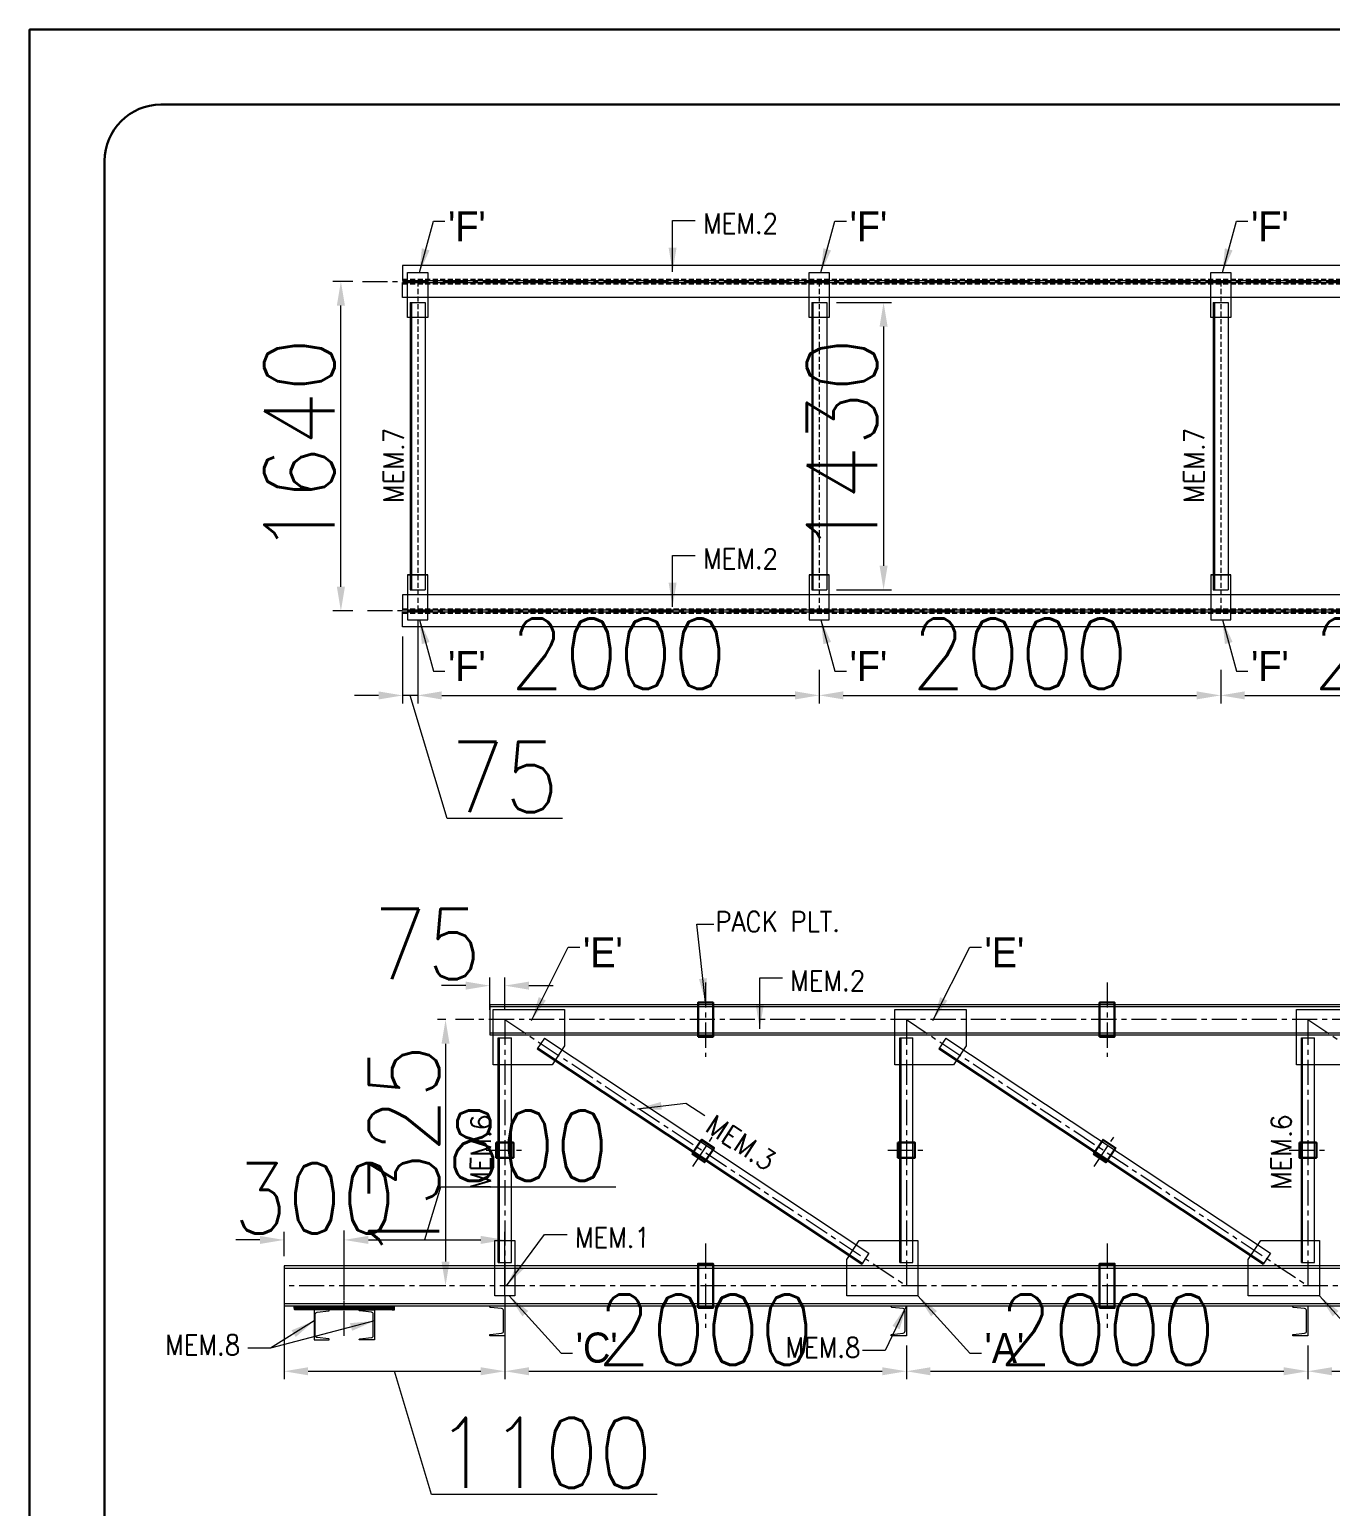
# Model space of a CAD drawing. Header units: millimetres. Extents: x 0 to 1124626, y -157535 to 82123.
# Drawn here: x 495897 to 502377, y 51780 to 59132 of the extents above; entities that cross this region are included whole.
import ezdxf

# ---------------------------------------------------------------- set-up
doc = ezdxf.new("R2010")
doc.units = ezdxf.units.MM
doc.header["$MEASUREMENT"] = 0
doc.linetypes.add('CENTER', pattern=[2, 1.25, -0.25, 0.25, -0.25])
doc.linetypes.add('HIDDEN', pattern=[0.375, 0.25, -0.125])
for name, color, linetype, lineweight in [('CN', 253, 'Continuous', 15), ('Dim', 6, 'Continuous', 13), ('L4', 4, 'Continuous', 30), ('rSHEET', 2, 'Continuous', 30), ('STR. STEEL', 25, 'Continuous', 18), ('structure', 183, 'Continuous', 15), ('Text', 7, 'Continuous', 15), ('TEXT-4', 2, 'Continuous', 25)]:
    doc.layers.add(name, color=color, linetype=linetype, lineweight=lineweight)
doc.styles.add('style1', font='romans.shx', dxfattribs={"width": 0.9, "height": 300})
doc.dimstyles.new('Copy of DIM-1', dxfattribs={"dimscale": 40, "dimtxt": 125, "dimasz": 3, "dimexe": 1, "dimexo": 1.2, "dimgap": 0.8, "dimtad": 1, "dimdec": 0, "dimzin": 1, "dimdsep": 46, "dimtxsty": 'style1', "dimcen": 2, "dimclrd": 8, "dimclre": 8, "dimclrt": 7, "dimadec": 0, "dimazin": 0, "dimtfac": 1, "dimtdec": 0, "dimtofl": 0, "dimtmove": 1, "dimatfit": 3, "dimfxl": 1, "dimtolj": 1, "dimtzin": 0, "dimlwd": 9, "dimlwe": 9, "dimarcsym": 1})

# ---------------------------------------------------------------- blocks, each defined once
blk = doc.blocks.new('*D777')
at = {"layer": 'DEFPOINTS', "color": 0, "ltscale": 20, "transparency": 16777216}
for p in [(497164.5, 52878.4), (498264.5, 52878.4), (498264.5, 52452.7)]:
    blk.add_point(p, dxfattribs=at)
at = {"layer": 'Dim', "color": 8, "lineweight": 9, "ltscale": 20, "transparency": 16777216}
for p, q in [((497164.5, 52830.4), (497164.5, 52412.7)), ((498264.5, 52830.4), (498264.5, 52412.7)), ((497284.5, 52452.7), (498144.5, 52452.7)), ((497898.4, 51839.7), (497714.5, 52452.7)), ((499024, 51839.7), (497898.4, 51839.7))]:
    blk.add_line(p, q, dxfattribs=at)
at = {"layer": 'Dim', "color": 8, "ltscale": 20, "transparency": 16777216}
for points in [[(497284.5, 52472.7), (497284.5, 52432.7), (497164.5, 52452.7)], [(498144.5, 52432.7), (498144.5, 52472.7), (498264.5, 52452.7)]]:
    blk.add_solid(points, dxfattribs=at)
at = {"layer": 'Dim', "color": 7, "ltscale": 20, "transparency": 16777216, "insert": (498461.2, 52046.7), "char_height": 350, "attachment_point": 5, "style": 'style1'}
blk.add_mtext('\\A1;1100', dxfattribs=at)
blk = doc.blocks.new('*D778')
at = {"layer": 'DEFPOINTS', "color": 0, "ltscale": 20, "transparency": 16777216}
for p in [(498264.5, 52878.4), (500264.5, 52628.4), (500264.5, 52452.7)]:
    blk.add_point(p, dxfattribs=at)
at = {"layer": 'Dim', "color": 8, "lineweight": 9, "ltscale": 20, "transparency": 16777216}
for p, q in [((498264.5, 52830.4), (498264.5, 52412.7)), ((500264.5, 52580.4), (500264.5, 52412.7)), ((498384.5, 52452.7), (500144.5, 52452.7))]:
    blk.add_line(p, q, dxfattribs=at)
at = {"layer": 'Dim', "color": 8, "ltscale": 20, "transparency": 16777216}
for points in [[(498384.5, 52472.7), (498384.5, 52432.7), (498264.5, 52452.7)], [(500144.5, 52432.7), (500144.5, 52472.7), (500264.5, 52452.7)]]:
    blk.add_solid(points, dxfattribs=at)
at = {"layer": 'Dim', "color": 7, "ltscale": 20, "transparency": 16777216, "insert": (499264.5, 52659.7), "char_height": 350, "attachment_point": 5, "style": 'style1'}
blk.add_mtext('\\A1;2000', dxfattribs=at)
blk = doc.blocks.new('*D779')
at = {"layer": 'DEFPOINTS', "color": 0, "ltscale": 20, "transparency": 16777216}
for p in [(500264.5, 52628.4), (502264.5, 52628.4), (502264.5, 52452.7)]:
    blk.add_point(p, dxfattribs=at)
at = {"layer": 'Dim', "color": 8, "lineweight": 9, "ltscale": 20, "transparency": 16777216}
for p, q in [((500264.5, 52580.4), (500264.5, 52412.7)), ((502264.5, 52580.4), (502264.5, 52412.7)), ((500384.5, 52452.7), (502144.5, 52452.7))]:
    blk.add_line(p, q, dxfattribs=at)
at = {"layer": 'Dim', "color": 8, "ltscale": 20, "transparency": 16777216}
for points in [[(500384.5, 52472.7), (500384.5, 52432.7), (500264.5, 52452.7)], [(502144.5, 52432.7), (502144.5, 52472.7), (502264.5, 52452.7)]]:
    blk.add_solid(points, dxfattribs=at)
at = {"layer": 'Dim', "color": 7, "ltscale": 20, "transparency": 16777216, "insert": (501264.5, 52659.7), "char_height": 350, "attachment_point": 5, "style": 'style1'}
blk.add_mtext('\\A1;2000', dxfattribs=at)
blk = doc.blocks.new('*D780')
at = {"layer": 'DEFPOINTS', "color": 0, "ltscale": 20, "transparency": 16777216}
for p in [(502264.5, 52628.4), (504264.5, 52628.4), (504264.5, 52452.7)]:
    blk.add_point(p, dxfattribs=at)
at = {"layer": 'Dim', "color": 8, "lineweight": 9, "ltscale": 20, "transparency": 16777216}
for p, q in [((502264.5, 52580.4), (502264.5, 52412.7)), ((504264.5, 52580.4), (504264.5, 52412.7)), ((502384.5, 52452.7), (504144.5, 52452.7))]:
    blk.add_line(p, q, dxfattribs=at)
at = {"layer": 'Dim', "color": 8, "ltscale": 20, "transparency": 16777216}
for points in [[(502384.5, 52472.7), (502384.5, 52432.7), (502264.5, 52452.7)], [(504144.5, 52432.7), (504144.5, 52472.7), (504264.5, 52452.7)]]:
    blk.add_solid(points, dxfattribs=at)
at = {"layer": 'Dim', "color": 7, "ltscale": 20, "transparency": 16777216, "insert": (503264.5, 52659.7), "char_height": 350, "attachment_point": 5, "style": 'style1'}
blk.add_mtext('\\A1;2000', dxfattribs=at)
blk = doc.blocks.new('*D790')
at = {"layer": 'DEFPOINTS', "color": 0, "ltscale": 20, "transparency": 16777216}
for p in [(498189.5, 54372.6), (498189.5, 54203.4), (498264.5, 54203.4)]:
    blk.add_point(p, dxfattribs=at)
at = {"layer": 'Dim', "color": 8, "lineweight": 9, "ltscale": 20, "transparency": 16777216}
for p, q in [((498189.5, 54251.4), (498189.5, 54412.6)), ((498264.5, 54251.4), (498264.5, 54412.6)), ((498069.5, 54372.6), (497949.5, 54372.6)), ((498384.5, 54372.6), (498504.5, 54372.6))]:
    blk.add_line(p, q, dxfattribs=at)
at = {"layer": 'Dim', "color": 8, "ltscale": 20, "transparency": 16777216}
for points in [[(498069.5, 54352.6), (498069.5, 54392.6), (498189.5, 54372.6)], [(498384.5, 54392.6), (498384.5, 54352.6), (498264.5, 54372.6)]]:
    blk.add_solid(points, dxfattribs=at)
at = {"layer": 'Dim', "color": 7, "ltscale": 20, "transparency": 16777216, "insert": (497877.2, 54579.6), "char_height": 350, "attachment_point": 5, "style": 'style1'}
blk.add_mtext('\\A1;75', dxfattribs=at)
blk = doc.blocks.new('*D792')
at = {"layer": 'DEFPOINTS', "color": 0, "ltscale": 20, "transparency": 16777216}
for p in [(497164.5, 53106.6), (497164.5, 52978.4), (497464.5, 52978.4)]:
    blk.add_point(p, dxfattribs=at)
at = {"layer": 'Dim', "color": 8, "lineweight": 9, "ltscale": 20, "transparency": 16777216}
for p, q in [((497044.5, 53106.6), (496924.5, 53106.6)), ((497164.5, 53026.4), (497164.5, 53146.6)), ((497464.5, 53026.4), (497464.5, 53146.6)), ((497584.5, 53106.6), (497704.5, 53106.6))]:
    blk.add_line(p, q, dxfattribs=at)
at = {"layer": 'Dim', "color": 8, "ltscale": 20, "transparency": 16777216}
for points in [[(497044.5, 53086.6), (497044.5, 53126.6), (497164.5, 53106.6)], [(497584.5, 53126.6), (497584.5, 53086.6), (497464.5, 53106.6)]]:
    blk.add_solid(points, dxfattribs=at)
at = {"layer": 'Dim', "color": 7, "ltscale": 20, "transparency": 16777216, "insert": (497316.4, 53313.6), "char_height": 350, "attachment_point": 5, "style": 'style1'}
blk.add_mtext('\\A1;300', dxfattribs=at)
blk = doc.blocks.new('*D831')
at = {"layer": 'DEFPOINTS', "color": 0, "ltscale": 20, "transparency": 16777216}
for p in [(497830.4, 56243.3), (499830.4, 55993.3), (499830.4, 55817.6)]:
    blk.add_point(p, dxfattribs=at)
at = {"layer": 'Dim', "color": 8, "lineweight": 9, "ltscale": 20, "transparency": 16777216}
for p, q in [((497830.4, 56195.3), (497830.4, 55777.6)), ((499830.4, 55945.3), (499830.4, 55777.6)), ((497950.4, 55817.6), (499710.4, 55817.6))]:
    blk.add_line(p, q, dxfattribs=at)
at = {"layer": 'Dim', "color": 8, "ltscale": 20, "transparency": 16777216}
for points in [[(497950.4, 55837.6), (497950.4, 55797.6), (497830.4, 55817.6)], [(499710.4, 55797.6), (499710.4, 55837.6), (499830.4, 55817.6)]]:
    blk.add_solid(points, dxfattribs=at)
at = {"layer": 'Dim', "color": 7, "ltscale": 20, "transparency": 16777216, "insert": (498830.4, 56024.6), "char_height": 350, "attachment_point": 5, "style": 'style1'}
blk.add_mtext('\\A1;2000', dxfattribs=at)
blk = doc.blocks.new('*D832')
at = {"layer": 'DEFPOINTS', "color": 0, "ltscale": 20, "transparency": 16777216}
for p in [(499830.4, 55993.3), (501830.4, 55993.3), (501830.4, 55817.6)]:
    blk.add_point(p, dxfattribs=at)
at = {"layer": 'Dim', "color": 8, "lineweight": 9, "ltscale": 20, "transparency": 16777216}
for p, q in [((499830.4, 55945.3), (499830.4, 55777.6)), ((501830.4, 55945.3), (501830.4, 55777.6)), ((499950.4, 55817.6), (501710.4, 55817.6))]:
    blk.add_line(p, q, dxfattribs=at)
at = {"layer": 'Dim', "color": 8, "ltscale": 20, "transparency": 16777216}
for points in [[(499950.4, 55837.6), (499950.4, 55797.6), (499830.4, 55817.6)], [(501710.4, 55797.6), (501710.4, 55837.6), (501830.4, 55817.6)]]:
    blk.add_solid(points, dxfattribs=at)
at = {"layer": 'Dim', "color": 7, "ltscale": 20, "transparency": 16777216, "insert": (500830.4, 56024.6), "char_height": 350, "attachment_point": 5, "style": 'style1'}
blk.add_mtext('\\A1;2000', dxfattribs=at)
blk = doc.blocks.new('*D833')
at = {"layer": 'DEFPOINTS', "color": 0, "ltscale": 20, "transparency": 16777216}
for p in [(501830.4, 55993.3), (503830.4, 55993.3), (503830.4, 55817.6)]:
    blk.add_point(p, dxfattribs=at)
at = {"layer": 'Dim', "color": 8, "lineweight": 9, "ltscale": 20, "transparency": 16777216}
for p, q in [((501830.4, 55945.3), (501830.4, 55777.6)), ((503830.4, 55945.3), (503830.4, 55777.6)), ((501950.4, 55817.6), (503710.4, 55817.6))]:
    blk.add_line(p, q, dxfattribs=at)
at = {"layer": 'Dim', "color": 8, "ltscale": 20, "transparency": 16777216}
for points in [[(501950.4, 55837.6), (501950.4, 55797.6), (501830.4, 55817.6)], [(503710.4, 55797.6), (503710.4, 55837.6), (503830.4, 55817.6)]]:
    blk.add_solid(points, dxfattribs=at)
at = {"layer": 'Dim', "color": 7, "ltscale": 20, "transparency": 16777216, "insert": (502830.4, 56024.6), "char_height": 350, "attachment_point": 5, "style": 'style1'}
blk.add_mtext('\\A1;2000', dxfattribs=at)
blk = doc.blocks.new('*D843')
at = {"layer": 'DEFPOINTS', "color": 0, "ltscale": 20, "transparency": 16777216}
for p in [(497755.4, 56158.3), (497830.4, 55993.3), (497755.4, 55817.4)]:
    blk.add_point(p, dxfattribs=at)
at = {"layer": 'Dim', "color": 8, "lineweight": 9, "ltscale": 20, "transparency": 16777216}
for p, q in [((497755.4, 56110.3), (497755.4, 55777.4)), ((497830.4, 55945.3), (497830.4, 55777.4)), ((497635.4, 55817.4), (497515.4, 55817.4)), ((497830.4, 55817.4), (497755.4, 55817.4)), ((497976.8, 55204.4), (497792.9, 55817.4)), ((497950.4, 55817.4), (498070.4, 55817.4)), ((498551.1, 55204.4), (497976.8, 55204.4))]:
    blk.add_line(p, q, dxfattribs=at)
at = {"layer": 'Dim', "color": 8, "ltscale": 20, "transparency": 16777216}
for points in [[(497635.4, 55797.4), (497635.4, 55837.4), (497755.4, 55817.4)], [(497950.4, 55837.4), (497950.4, 55797.4), (497830.4, 55817.4)]]:
    blk.add_solid(points, dxfattribs=at)
at = {"layer": 'Dim', "color": 7, "ltscale": 20, "transparency": 16777216, "insert": (498263.9, 55411.4), "char_height": 350, "attachment_point": 5, "style": 'style1'}
blk.add_mtext('\\A1;75', dxfattribs=at)
blk = doc.blocks.new('*D844')
at = {"layer": 'DEFPOINTS', "color": 0, "ltscale": 20, "transparency": 16777216}
for p in [(497447.8, 57878.3), (497555.4, 57878.3), (497555.4, 56238.3)]:
    blk.add_point(p, dxfattribs=at)
at = {"layer": 'Dim', "color": 8, "lineweight": 9, "ltscale": 20, "transparency": 16777216}
for p, q in [((497507.4, 57878.3), (497407.8, 57878.3)), ((497447.8, 56358.3), (497447.8, 57758.3)), ((497507.4, 56238.3), (497407.8, 56238.3))]:
    blk.add_line(p, q, dxfattribs=at)
at = {"layer": 'Dim', "color": 8, "ltscale": 20, "transparency": 16777216}
for points in [[(497467.8, 57758.3), (497427.8, 57758.3), (497447.8, 57878.3)], [(497427.8, 56358.3), (497467.8, 56358.3), (497447.8, 56238.3)]]:
    blk.add_solid(points, dxfattribs=at)
at = {"layer": 'Dim', "color": 7, "ltscale": 20, "transparency": 16777216, "insert": (497240.8, 57058.3), "char_height": 350, "attachment_point": 5, "rotation": 90, "style": 'style1'}
blk.add_mtext('\\A1;1640', dxfattribs=at)
blk = doc.blocks.new('*D869')
at = {"layer": 'DEFPOINTS', "color": 0, "ltscale": 20, "transparency": 16777216}
for p in [(499867.9, 57773.3), (499867.9, 56343.3), (500151, 56343.3)]:
    blk.add_point(p, dxfattribs=at)
at = {"layer": 'Dim', "color": 8, "lineweight": 9, "ltscale": 20, "transparency": 16777216}
for p, q in [((499915.9, 57773.3), (500191, 57773.3)), ((500151, 57653.3), (500151, 56463.3)), ((499915.9, 56343.3), (500191, 56343.3))]:
    blk.add_line(p, q, dxfattribs=at)
at = {"layer": 'Dim', "color": 8, "ltscale": 20, "transparency": 16777216}
for points in [[(500171, 57653.3), (500131, 57653.3), (500151, 57773.3)], [(500131, 56463.3), (500171, 56463.3), (500151, 56343.3)]]:
    blk.add_solid(points, dxfattribs=at)
at = {"layer": 'Dim', "color": 7, "ltscale": 20, "transparency": 16777216, "insert": (499944, 57058.3), "char_height": 350, "attachment_point": 5, "rotation": 90, "style": 'style1'}
blk.add_mtext('\\A1;1430', dxfattribs=at)
blk = doc.blocks.new('*D870')
at = {"layer": 'DEFPOINTS', "color": 0, "ltscale": 20, "transparency": 16777216}
for p in [(498018.6, 54203.4), (497969.2, 52878.4), (498018.6, 52878.4)]:
    blk.add_point(p, dxfattribs=at)
at = {"layer": 'Dim', "color": 8, "lineweight": 9, "ltscale": 20, "transparency": 16777216}
for p, q in [((497970.6, 54203.4), (497929.2, 54203.4)), ((497969.2, 54083.4), (497969.2, 52998.4)), ((497970.6, 52878.4), (497929.2, 52878.4))]:
    blk.add_line(p, q, dxfattribs=at)
at = {"layer": 'Dim', "color": 8, "ltscale": 20, "transparency": 16777216}
for points in [[(497989.2, 54083.4), (497949.2, 54083.4), (497969.2, 54203.4)], [(497949.2, 52998.4), (497989.2, 52998.4), (497969.2, 52878.4)]]:
    blk.add_solid(points, dxfattribs=at)
at = {"layer": 'Dim', "color": 7, "ltscale": 20, "transparency": 16777216, "insert": (497762.2, 53540.9), "char_height": 350, "attachment_point": 5, "rotation": 90, "style": 'style1'}
blk.add_mtext('\\A1;1325', dxfattribs=at)
blk = doc.blocks.new('*D875')
at = {"layer": 'DEFPOINTS', "color": 0, "ltscale": 20, "transparency": 16777216}
for p in [(498264.5, 53106.6), (497464.5, 52758.4), (498264.5, 52778.4)]:
    blk.add_point(p, dxfattribs=at)
at = {"layer": 'Dim', "color": 8, "lineweight": 9, "ltscale": 20, "transparency": 16777216}
for p, q in [((497943.4, 53369.6), (497864.5, 53106.6)), ((498817, 53369.6), (497943.4, 53369.6)), ((497464.5, 52806.4), (497464.5, 53146.6)), ((497584.5, 53106.6), (498144.5, 53106.6)), ((498264.5, 52826.4), (498264.5, 53146.6))]:
    blk.add_line(p, q, dxfattribs=at)
at = {"layer": 'Dim', "color": 8, "ltscale": 20, "transparency": 16777216}
for points in [[(497584.5, 53126.6), (497584.5, 53086.6), (497464.5, 53106.6)], [(498144.5, 53086.6), (498144.5, 53126.6), (498264.5, 53106.6)]]:
    blk.add_solid(points, dxfattribs=at)
at = {"layer": 'Dim', "color": 7, "ltscale": 20, "transparency": 16777216, "insert": (498380.2, 53576.6), "char_height": 350, "attachment_point": 5, "style": 'style1'}
blk.add_mtext('\\A1;800', dxfattribs=at)

msp = doc.modelspace()

# ---------------------------------------------------------------- hatches: boundary and pattern name
at = {"layer": 'Dim', "ltscale": 20}
h = msp.add_hatch(dxfattribs=at)
h.set_pattern_fill('ANSI31', color=256)
h.set_pattern_definition([(45, (380277.99499, 23941.13111), (-0.08838834765, 0.08838834765), [])])
h.paths.add_polyline_path([(497464.5323, 52778.3944), (497214.5323, 52778.3944), (497214.5323, 52758.3944), (497464.5323, 52758.3944)])
h.paths.add_polyline_path([(497714.5323, 52778.3944), (497464.5323, 52778.3944), (497464.5323, 52758.3944), (497714.5323, 52758.3944)])

# ---------------------------------------------------------------- linework, layer by layer
at = {"layer": 'CN', "linetype": 'CENTER', "ltscale": 100}
for p, q in [((497555.3502, 57878.2834), (522105.3502, 57878.2834)), ((522105.3502, 56238.2834), (497555.3502, 56238.2834)), ((499264.5323, 54388.3944), (499264.5323, 54018.3944)), ((501264.5323, 54388.3944), (501264.5323, 54018.3944)), ((522510.4729, 54203.3944), (498018.5917, 54203.3944)), ((498264.5323, 54203.3944), (498264.5323, 52878.3944)), ((498264.5323, 54203.3944), (500264.5323, 52878.3944)), ((500264.5323, 54203.3944), (500264.5323, 52878.3944)), ((500264.5323, 54203.3944), (502264.5323, 52878.3944)), ((502264.5323, 54203.3944), (502264.5323, 52878.3944)), ((502264.5323, 54203.3944), (504264.5323, 52878.3944)), ((499200.8296, 53472.1396), (499303.0038, 53626.3648)), ((501200.8296, 53472.1396), (501303.0038, 53626.3648)), ((498172.0323, 53553.3944), (498357.0323, 53553.3944)), ((500172.0323, 53553.3944), (500357.0323, 53553.3944)), ((502172.0323, 53553.3944), (502357.0323, 53553.3944)), ((497464.5323, 52628.3944), (497464.5323, 53163.6449)), ((499264.5323, 53088.3944), (499264.5323, 52668.3944)), ((501264.5323, 53088.3944), (501264.5323, 52668.3944)), ((523364.5323, 52878.3944), (497164.5323, 52878.3944))]:
    msp.add_line(p, q, dxfattribs=at)
at = {"layer": 'CN', "linetype": 'HIDDEN', "ltscale": 100}
for p, q in [((497755.3502, 57889.2834), (521905.3502, 57889.2834)), ((497755.3502, 57867.2834), (521905.3502, 57867.2834)), ((497830.3502, 57878.2834), (497830.3502, 56238.2834)), ((499830.3502, 57878.2834), (499830.3502, 56238.2834)), ((501830.3502, 57878.2834), (501830.3502, 56238.2834)), ((497755.3502, 56249.2834), (521905.3502, 56249.2834)), ((497755.3502, 56227.2834), (521905.3502, 56227.2834))]:
    msp.add_line(p, q, dxfattribs=at)
at = {"layer": 'Dim', "color": 2, "ltscale": 20}
for p, q in [((497780.3502, 56418.2834), (497880.3502, 56418.2834)), ((499780.3502, 56418.2834), (499880.3502, 56418.2834)), ((501780.3502, 56418.2834), (501880.3502, 56418.2834))]:
    msp.add_line(p, q, dxfattribs=at)
at = {"layer": 'Dim', "ltscale": 20}
for points in [[(497880.3502, 57698.2834), (497780.3502, 57698.2834), (497780.3502, 57923.2834), (497880.3502, 57923.2834)], [(499880.3502, 57698.2834), (499780.3502, 57698.2834), (499780.3502, 57923.2834), (499880.3502, 57923.2834)], [(501880.3502, 57698.2834), (501780.3502, 57698.2834), (501780.3502, 57923.2834), (501880.3502, 57923.2834)], [(497880.3502, 56418.2834), (497780.3502, 56418.2834), (497780.3502, 56193.2834), (497880.3502, 56193.2834)], [(499880.3502, 56418.2834), (499780.3502, 56418.2834), (499780.3502, 56193.2834), (499880.3502, 56193.2834)], [(501880.3502, 56418.2834), (501780.3502, 56418.2834), (501780.3502, 56193.2834), (501880.3502, 56193.2834)], [(498207.0323, 54253.3944), (498561.826, 54253.3944), (498561.826, 54072.582), (498499.6711, 53978.7633), (498207.0323, 53978.7633)], [(500207.0323, 54253.3944), (500561.826, 54253.3944), (500561.826, 54072.582), (500499.6711, 53978.7633), (500207.0323, 53978.7633)], [(502207.0323, 54253.3944), (502561.826, 54253.3944), (502561.826, 54072.582), (502499.6711, 53978.7633), (502207.0323, 53978.7633)], [(498214.5323, 53103.0255), (498314.5323, 53103.0255), (498314.5323, 52828.3944), (498214.5323, 52828.3944)], [(500322.0323, 52828.3944), (499967.2386, 52828.3944), (499967.2386, 53009.2068), (500029.3934, 53103.0255), (500322.0323, 53103.0255)], [(502322.0323, 52828.3944), (501967.2386, 52828.3944), (501967.2386, 53009.2068), (502029.3934, 53103.0255), (502322.0323, 53103.0255)]]:
    msp.add_lwpolyline(points, close=True, dxfattribs=at)
at = {"layer": 'L4', "ltscale": 20}
for points in [[(499227.0323, 54118.3944), (499302.0323, 54118.3944), (499302.0323, 54288.3944), (499227.0323, 54288.3944)], [(501227.0323, 54118.3944), (501302.0323, 54118.3944), (501302.0323, 54288.3944), (501227.0323, 54288.3944)], [(499197.1824, 53534.5331), (499244.1273, 53605.3933), (499306.6511, 53563.9713), (499259.7061, 53493.1111)], [(501197.1824, 53534.5331), (501244.1273, 53605.3933), (501306.6511, 53563.9713), (501259.7061, 53493.1111)], [(498222.0323, 53590.8944), (498307.0323, 53590.8944), (498307.0323, 53515.8944), (498222.0323, 53515.8944)], [(500222.0323, 53590.8944), (500307.0323, 53590.8944), (500307.0323, 53515.8944), (500222.0323, 53515.8944)], [(502222.0323, 53590.8944), (502307.0323, 53590.8944), (502307.0323, 53515.8944), (502222.0323, 53515.8944)], [(499227.0323, 52768.3944), (499302.0323, 52768.3944), (499302.0323, 52988.3944), (499227.0323, 52988.3944)], [(501227.0323, 52768.3944), (501302.0323, 52768.3944), (501302.0323, 52988.3944), (501227.0323, 52988.3944)]]:
    msp.add_lwpolyline(points, close=True, dxfattribs=at)
at = {"layer": 'rSHEET'}
msp.add_lwpolyline([(495896.8161, 31349.5566), (535189.7745, 31349.5566), (535189.7745, 59132.4848), (495896.8161, 59132.4848)], close=True, dxfattribs=at)
msp.add_lwpolyline([(496551.6987, 31723.0736), (534534.8919, 31723.0736, 0.414213562), (534815.5558, 32003.7375), (534815.5558, 58478.3038, 0.414213562), (534534.8919, 58758.9678), (496551.6987, 58758.9678, 0.414213562), (496271.0348, 58478.3038), (496271.0348, 32003.7375, 0.414213562)], format="xyb", close=True, dxfattribs=at)
at = {"layer": 'STR. STEEL', "ltscale": 20}
for points in [[(497314.5323, 52608.3944), (497389.5323, 52608.3944), (497389.5323, 52611.5916, 0.383864035), (497387.3831, 52613.9784), (497329.187, 52620.0951, -0.383864035), (497320.2323, 52630.0403), (497320.2323, 52736.7485, -0.383864035), (497329.187, 52746.6937), (497387.3831, 52752.8104, 0.383864035), (497389.5323, 52755.1972), (497389.5323, 52758.3944), (497314.5323, 52758.3944)], [(497614.5323, 52608.3944), (497539.5323, 52608.3944), (497539.5323, 52611.5916, -0.383864035), (497541.6814, 52613.9784), (497599.8776, 52620.0951, 0.383864035), (497608.8323, 52630.0403), (497608.8323, 52736.7485, 0.383864035), (497599.8776, 52746.6937), (497541.6814, 52752.8104, -0.383864035), (497539.5323, 52755.1972), (497539.5323, 52758.3944), (497614.5323, 52758.3944)], [(498264.5323, 52628.3944), (498189.5323, 52628.3944), (498189.5323, 52633.2975, -0.383864035), (498192.3978, 52636.48), (498248.4821, 52642.3747, 0.383864035), (498258.3323, 52653.3144), (498258.3323, 52753.4743, 0.383864035), (498248.4821, 52764.4141), (498192.3978, 52770.3088, -0.383864035), (498189.5323, 52773.4913), (498189.5323, 52778.3944), (498264.5323, 52778.3944)], [(500264.5323, 52628.3944), (500189.5323, 52628.3944), (500189.5323, 52633.2975, -0.383864035), (500192.3978, 52636.48), (500248.4821, 52642.3747, 0.383864035), (500258.3323, 52653.3144), (500258.3323, 52753.4743, 0.383864035), (500248.4821, 52764.4141), (500192.3978, 52770.3088, -0.383864035), (500189.5323, 52773.4913), (500189.5323, 52778.3944), (500264.5323, 52778.3944)], [(502264.5323, 52628.3944), (502189.5323, 52628.3944), (502189.5323, 52633.2975, -0.383864035), (502192.3978, 52636.48), (502248.4821, 52642.3747, 0.383864035), (502258.3323, 52653.3144), (502258.3323, 52753.4743, 0.383864035), (502248.4821, 52764.4141), (502192.3978, 52770.3088, -0.383864035), (502189.5323, 52773.4913), (502189.5323, 52778.3944), (502264.5323, 52778.3944)]]:
    msp.add_lwpolyline(points, format="xyb", close=True, dxfattribs=at)
at = {"layer": 'structure', "color": 2, "ltscale": 20}
for p, q in [((497792.8502, 57773.2834), (497792.8502, 56343.2834)), ((497792.8502, 57773.2834), (497867.8502, 57773.2834)), ((497798.8502, 57773.2834), (497798.8502, 56343.2834)), ((497867.8502, 57773.2834), (497867.8502, 56343.2834)), ((499792.8502, 57773.2834), (499792.8502, 56343.2834)), ((499792.8502, 57773.2834), (499867.8502, 57773.2834)), ((499798.8502, 57773.2834), (499798.8502, 56343.2834)), ((499867.8502, 57773.2834), (499867.8502, 56343.2834)), ((501792.8502, 57773.2834), (501792.8502, 56343.2834)), ((501792.8502, 57773.2834), (501867.8502, 57773.2834)), ((501798.8502, 57773.2834), (501798.8502, 56343.2834)), ((501867.8502, 57773.2834), (501867.8502, 56343.2834)), ((497792.8502, 56343.2834), (497867.8502, 56343.2834)), ((499792.8502, 56343.2834), (499867.8502, 56343.2834)), ((501792.8502, 56343.2834), (501867.8502, 56343.2834)), ((498189.5323, 54278.3944), (522339.5323, 54278.3944)), ((498189.5323, 54278.3944), (498189.5323, 54128.3944)), ((498189.5323, 54269.3944), (522339.5323, 54269.3944)), ((498189.5323, 54137.3944), (522339.5323, 54137.3944)), ((498189.5323, 54128.3944), (522339.5323, 54128.3944)), ((498232.0323, 52993.3944), (498232.0323, 54113.3944)), ((498232.0323, 54113.3944), (498297.0323, 54113.3944)), ((498238.0323, 52993.3944), (498238.0323, 54113.3944)), ((498297.0323, 52993.3944), (498297.0323, 54113.3944)), ((498461.5949, 54111.8256), (498425.6958, 54057.6383)), ((498425.6958, 54057.6383), (500042.2386, 52986.6788)), ((498429.0096, 54062.6402), (500045.5523, 52991.6807)), ((498461.5949, 54111.8256), (500078.1376, 53040.866)), ((500232.0323, 52993.3944), (500232.0323, 54113.3944)), ((500232.0323, 54113.3944), (500297.0323, 54113.3944)), ((500238.0323, 52993.3944), (500238.0323, 54113.3944)), ((500297.0323, 52993.3944), (500297.0323, 54113.3944)), ((500461.5949, 54111.8256), (500425.6958, 54057.6383)), ((500425.6958, 54057.6383), (502042.2386, 52986.6788)), ((500429.0096, 54062.6402), (502045.5523, 52991.6807)), ((500461.5949, 54111.8256), (502078.1376, 53040.866)), ((502232.0323, 52993.3944), (502232.0323, 54113.3944)), ((502232.0323, 54113.3944), (502297.0323, 54113.3944)), ((502238.0323, 52993.3944), (502238.0323, 54113.3944)), ((502297.0323, 52993.3944), (502297.0323, 54113.3944)), ((500078.1376, 53040.866), (500042.2386, 52986.6788)), ((502078.1376, 53040.866), (502042.2386, 52986.6788)), ((497164.5323, 52966.3944), (523364.5323, 52966.3944)), ((498232.0323, 52993.3944), (498297.0323, 52993.3944)), ((500232.0323, 52993.3944), (500297.0323, 52993.3944)), ((502232.0323, 52993.3944), (502297.0323, 52993.3944)), ((497164.5323, 52790.3944), (523364.5323, 52790.3944)), ((498264.5323, 52778.3944), (522264.5323, 52778.3944))]:
    msp.add_line(p, q, dxfattribs=at)
at = {"layer": 'structure', "ltscale": 20}
for points in [[(497755.3502, 57883.2834), (521905.3502, 57883.2834), (521905.3502, 57958.2834), (497755.3502, 57958.2834)], [(497755.3502, 57873.2834), (521905.3502, 57873.2834), (521905.3502, 57798.2834), (497755.3502, 57798.2834)], [(497755.3502, 56243.2834), (521905.3502, 56243.2834), (521905.3502, 56318.2834), (497755.3502, 56318.2834)], [(497755.3502, 56233.2834), (521905.3502, 56233.2834), (521905.3502, 56158.2834), (497755.3502, 56158.2834)], [(523364.5323, 52778.3944), (523364.5323, 52978.3944), (497164.5323, 52978.3944), (497164.5323, 52778.3944)]]:
    msp.add_lwpolyline(points, close=True, dxfattribs=at)

# ---------------------------------------------------------------- texts
at = {"layer": 'Text', "ltscale": 20, "char_height": 100, "style": 'style1'}
for s, insert, width, attachment_point, rotation in [('MEM.2', (499251.437, 58217.1808), 1218.023492, 1, 359.8539997), ('MEM.7', (497659.5789, 56776.0853), 1518.022116, 1, 89.82648199), ('MEM.7', (501646.9204, 56776.0853), 1518.022116, 1, 89.82648199), ('MEM.2', (499251.437, 56548.54), 1218.023492, 1, 359.8539997), ('MEM.2', (499685.6191, 54447.3235), 1218.023492, 1, 359.8539997), ('MEM.6', (498093.761, 53356.356), 1218.023492, 1, 89.82648199), ('MEM.3', (499311.5137, 53734.9198), 1218.023492, 1, 326.69916301), ('MEM.6', (502081.1024, 53356.356), 1218.023492, 1, 89.82648199), ('MEM.1', (498613.4623, 53168.9172), 1218.023492, 1, 359.8539997), ('MEM.8', (496946.1067, 52533.3143), 1218.023492, 9, 359.8539997), ('MEM.8', (500035.5646, 52520.7381), 1218.023492, 9, 359.8539997)]:
    msp.add_mtext(s, dxfattribs=dict(at, insert=insert, width=width, attachment_point=attachment_point, rotation=rotation))
at = {"layer": 'Text', "ltscale": 20, "insert": (499312.5177, 54741.3025), "char_height": 100, "width": 1218.023492, "attachment_point": 1, "style": 'style1'}
msp.add_mtext('PACK PLT.', dxfattribs=at)
at = {"layer": 'TEXT-4', "ltscale": 20, "char_height": 150, "width": 111.984005, "style": 'style1'}
for s, insert, attachment_point in [("{\\fArial|b0|i0|c0|p34;'F'}", (497982.0252, 58227.8629), 1), ("{\\fArial|b0|i0|c0|p34;'F'}", (499982.0252, 58227.8629), 1), ("{\\fArial|b0|i0|c0|p34;'F'}", (501982.0252, 58227.8629), 1), ("{\\fArial|b0|i0|c0|p34;'F'}", (497982.0252, 55888.704), 7), ("{\\fArial|b0|i0|c0|p34;'F'}", (499982.0252, 55888.704), 7), ("{\\fArial|b0|i0|c0|p34;'F'}", (501982.0252, 55888.704), 7), ("{\\fArial|b0|i0|c0|p34;'E'}", (498653.9919, 54613.3598), 1), ("{\\fArial|b0|i0|c0|p34;'E'}", (500653.9919, 54613.3598), 1), ("{\\fArial|b0|i0|c0|p34;'C'}", (498617.9363, 52493.429), 7), ("{\\fArial|b0|i0|c0|p34;'A'}", (500653.9919, 52493.429), 7)]:
    msp.add_mtext(s, dxfattribs=dict(at, insert=insert, attachment_point=attachment_point))

# ---------------------------------------------------------------- dimensions: what is measured, and where the dimension line sits
at = {"layer": 'Dim', "ltscale": 20}
for base, p1, p2, angle, picture, middle in [((497447.8428, 57878.2834), (497555.3502, 56238.2834), (497555.3502, 57878.2834), 90, '*D844', (497240.8428, 57058.2834)), ((500151.032, 56343.2834), (499867.8502, 57773.2834), (499867.8502, 56343.2834), 90, '*D869', (499944.032, 57058.2834)), ((497755.3502, 55817.378), (497830.3502, 55993.2834), (497755.3502, 56158.2834), 180, '*D843', (498008.7503, 55411.378)), ((497969.1995, 52878.3944), (498018.5917, 54203.3944), (498018.5917, 52878.3944), 90, '*D870', (497762.1995, 53540.8944))]:
    dim = msp.add_linear_dim(base=base, p1=p1, p2=p2, angle=angle, dimstyle='Copy of DIM-1', dxfattribs=at)
    dim.commit()
    dim.dimension.update_dxf_attribs({"geometry": picture, "text_midpoint": middle})
for base, p1, p2, picture, middle in [((499830.3502, 55817.5795), (497830.3502, 56243.2834), (499830.3502, 55993.2834), '*D831', (498830.3502, 56024.5795)), ((501830.3502, 55817.5795), (499830.3502, 55993.2834), (501830.3502, 55993.2834), '*D832', (500830.3502, 56024.5795)), ((503830.3502, 55817.5795), (501830.3502, 55993.2834), (503830.3502, 55993.2834), '*D833', (502830.3502, 56024.5795)), ((498264.5323, 53106.6117), (497464.5323, 52758.3944), (498264.5323, 52778.3944), '*D875', (497975.4323, 53576.6117)), ((498264.5323, 52452.6904), (497164.5323, 52878.3944), (498264.5323, 52878.3944), '*D777', (497930.4324, 52046.6904)), ((500264.5323, 52452.6904), (498264.5323, 52878.3944), (500264.5323, 52628.3944), '*D778', (499264.5323, 52659.6904)), ((502264.5323, 52452.6904), (500264.5323, 52628.3944), (502264.5323, 52628.3944), '*D779', (501264.5323, 52659.6904)), ((504264.5323, 52452.6904), (502264.5323, 52628.3944), (504264.5323, 52628.3944), '*D780', (503264.5323, 52659.6904))]:
    dim = msp.add_linear_dim(base=base, p1=p1, p2=p2, dimstyle='Copy of DIM-1', dxfattribs=at)
    dim.commit()
    dim.dimension.update_dxf_attribs({"geometry": picture, "text_midpoint": middle})
for base, p1, p2, picture, middle in [((498189.5323, 54372.6258), (498264.5323, 54203.3944), (498189.5323, 54203.3944), '*D790', (497877.21, 54372.6258)), ((497164.5323, 53106.6117), (497464.5323, 52978.3944), (497164.5323, 52978.3944), '*D792', (497316.4391, 53106.6117))]:
    dim = msp.add_linear_dim(base=base, p1=p1, p2=p2, dimstyle='Copy of DIM-1', dxfattribs=at)
    dim.commit()
    dim.dimension.update_dxf_attribs({"geometry": picture, "text_midpoint": middle, "dimtype": 160})

# ---------------------------------------------------------------- leaders
for points, override in [([(497838.8122, 57922.5661), (497908.4444, 58178.5377), (497966.1809, 58178.5377)], {"dimtxt": 125, "dimasz": 3, "dimgap": 0.8, "dimtad": 0}), ([(499100.0728, 57926.658), (499100.0728, 58181.9745), (499213.1118, 58181.9745)], {"dimtxt": 125, "dimasz": 3, "dimtad": 0}), ([(499838.8122, 57922.5661), (499908.4444, 58178.5377), (499966.1809, 58178.5377)], {"dimtxt": 125, "dimasz": 3, "dimgap": 0.8, "dimtad": 0}), ([(501838.8122, 57922.5661), (501908.4444, 58178.5377), (501966.1809, 58178.5377)], {"dimtxt": 125, "dimasz": 3, "dimgap": 0.8, "dimtad": 0}), ([(499100.0728, 56258.0172), (499100.0728, 56513.3336), (499213.1118, 56513.3336)], {"dimtxt": 125, "dimasz": 3, "dimtad": 0}), ([(497838.8122, 56194.0007), (497908.4444, 55938.0291), (497966.1809, 55938.0291)], {"dimtxt": 125, "dimasz": 3, "dimgap": 0.8, "dimtad": 0}), ([(499838.8122, 56194.0007), (499908.4444, 55938.0291), (499966.1809, 55938.0291)], {"dimtxt": 125, "dimasz": 3, "dimgap": 0.8, "dimtad": 0}), ([(501838.8122, 56194.0007), (501908.4444, 55938.0291), (501966.1809, 55938.0291)], {"dimtxt": 125, "dimasz": 3, "dimgap": 0.8, "dimtad": 0}), ([(499264.5323, 54288.3944), (499221.2884, 54679.0168), (499305.7734, 54679.0168)], {"dimtxt": 125, "dimasz": 3, "dimtad": 0}), ([(498397.1864, 54199.6216), (498580.4111, 54564.0347), (498638.1476, 54564.0347)], {"dimtxt": 125, "dimasz": 3, "dimgap": 0.8, "dimtad": 0}), ([(500397.1864, 54199.6216), (500580.4111, 54564.0347), (500638.1476, 54564.0347)], {"dimtxt": 125, "dimasz": 3, "dimgap": 0.8, "dimtad": 0}), ([(499534.2549, 54156.8006), (499534.2549, 54412.1171), (499647.2939, 54412.1171)], {"dimtxt": 125, "dimasz": 3, "dimtad": 0}), ([(498925.0535, 53759.7672), (499165.5377, 53788.2268), (499260.1735, 53726.4054)], {"dimtxt": 125, "dimasz": 3, "dimtad": 0}), ([(498271.9994, 52878.3944), (498462.098, 53133.7109), (498575.137, 53133.7109)], {"dimtxt": 125, "dimasz": 3, "dimtad": 0}), ([(498285.9767, 52828.3944), (498544.3555, 52542.7541), (498602.092, 52542.7541)], {"dimtxt": 125, "dimasz": 3, "dimgap": 0.8, "dimtad": 0}), ([(500322.0323, 52828.3944), (500580.4111, 52542.7541), (500638.1476, 52542.7541)], {"dimtxt": 125, "dimasz": 3, "dimgap": 0.8, "dimtad": 0}), ([(502322.0323, 52828.3944), (502580.4111, 52542.7541), (502638.1476, 52542.7541)], {"dimtxt": 125, "dimasz": 3, "dimgap": 0.8, "dimtad": 0}), ([(500264.5323, 52778.3944), (500159.6341, 52556.7465), (500046.5952, 52556.7465)], {"dimtxt": 125, "dimasz": 3, "dimtad": 0}), ([(497314.5323, 52703.3944), (497097.4709, 52568.5206), (496984.432, 52568.5206)], {"dimtxt": 125, "dimasz": 3, "dimtad": 0}), ([(497614.5323, 52703.3944), (497097.4709, 52568.5206), (496984.432, 52568.5206)], {"dimtxt": 125, "dimasz": 3, "dimtad": 0})]:
    msp.add_leader(points, dimstyle='Copy of DIM-1', override=override, dxfattribs=at)

doc.saveas('drawing.dxf')
